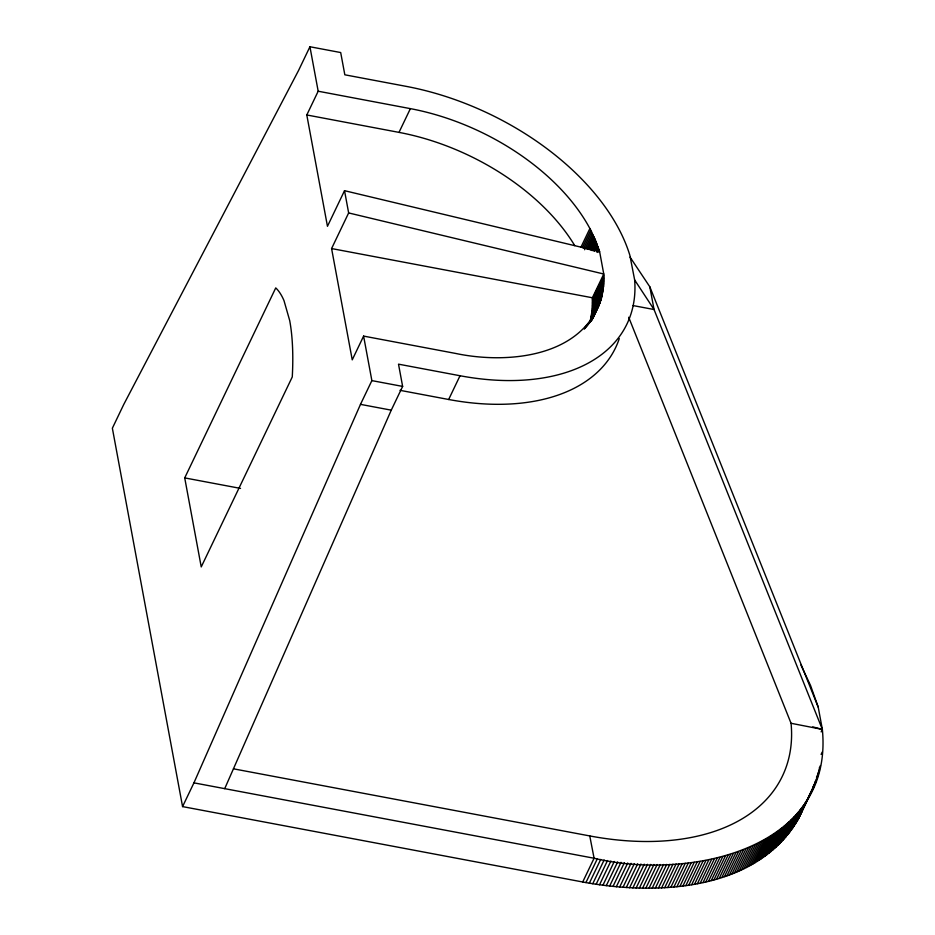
<?xml version="1.0" encoding="UTF-8"?>
<svg xmlns="http://www.w3.org/2000/svg" width="935" height="935" viewBox="0 0 935 935"><rect width="100%" height="100%" fill="white"/><g stroke="black" fill="none" stroke-linecap="round" stroke-linejoin="round"><path stroke-width="1.4" d="M599.615 251.608L344.524 190.682L348.65 212.935L603.765 274.013L603.578 286.215L601.521 297.821L590.149 321.558L592.206 309.964L592.393 297.762L603.765 274.013L599.615 251.608L595.431 240.108L589.88 228.526A181.869 109.956 25.6 0 0 410.383 108.635L318.18 91.221L309.929 46.75L340.691 52.547L344.828 74.8L406.351 86.394A214.898 129.918 25.6 0 1 629.874 255.348L634.655 279.974A214.898 129.918 25.6 0 1 634.164 299.749L633.907 301.479A214.898 129.918 25.6 0 1 460.032 375.741L398.509 364.159L402.634 386.412L391.262 410.161L224.716 788.649M802.44 810.668C764.491 890.891 658.836 896.244 582.715 881.986L182.57 806.601L193.942 782.852L594.087 858.236C685.706 880.419 834.184 851.598 822.356 729.394L818.219 707.14L649.825 286.823L630.096 257.207M348.65 212.935L331.586 248.558L352.238 359.846L363.61 336.097L455.707 353.453C507.588 364.393 583.3 357.299 601.521 297.821M804.123 806.543L804.895 804.451M193.942 782.852L360.489 404.364L371.873 380.615L363.61 336.097M309.929 46.75L298.546 70.499L123.747 404.469L112.364 428.218L182.57 806.601M344.524 190.682L327.46 226.305L306.797 114.97L318.18 91.221M184.721 477.902L275.743 287.91A140.507 45.16 -79.3 0 1 283.995 300.626L289.698 320.553A140.507 45.16 -79.3 0 1 292.269 376.945L201.235 566.926L184.721 477.902L240.529 488.409M306.797 114.97L399 132.384L410.383 108.635M400.005 390.327L448.66 399.49L460.032 375.741M580.904 247.272L589.88 228.526M582.376 247.681L590.756 230.174M583.814 248.079L591.598 231.833M584.632 249.738L592.428 233.493M586.631 248.897L593.211 235.141M587.986 249.294L593.982 236.8M589.331 249.703L594.718 238.448M590.639 250.101L595.431 240.108M591.913 250.51L596.109 241.756M593.176 250.907L596.764 243.404M594.391 251.305L597.395 245.052M596.191 250.451L597.991 246.7M596.764 252.088L598.552 248.336M597.897 252.473L599.101 249.972M592.463 299.317L603.846 275.568M592.521 300.86L603.893 277.111M592.533 302.402L603.917 278.653M592.533 303.933L603.905 280.184M592.486 305.453L603.87 281.704M592.428 306.972L603.8 283.223M592.322 308.468L603.706 284.719M592.206 309.964L603.578 286.215M592.042 311.449L603.426 287.7M591.867 312.933L603.239 289.184M584.305 329.178L585.509 326.677M591.645 314.394L603.028 290.645M585.298 328.091L586.502 325.59M591.411 315.843L602.783 292.106M586.268 326.981L587.472 324.48M591.13 317.292L602.514 293.543M587.215 325.848L588.419 323.358M590.838 318.73L602.21 294.981M588.138 324.714L589.331 322.213M589.027 323.557L590.219 321.056M590.499 320.156L601.883 296.407M589.892 322.388L591.084 319.887M590.125 322.446L601.135 299.212M590.932 321.243L600.726 300.602M591.294 320.728L600.27 301.982M591.423 320.845L599.803 303.349M592.697 318.788L598.774 306.037M582.715 881.986L594.087 858.236L589.763 835.937L233.458 768.815M585.929 882.57L597.313 858.821M589.342 883.166L600.726 859.417M592.755 883.739L604.127 859.99M596.144 884.265L607.528 860.516M599.534 884.767L610.917 861.018M602.923 885.223L614.295 861.474M606.289 885.655L617.673 861.906M609.655 886.053L621.027 862.304M612.998 886.427L624.381 862.678M616.34 886.754L627.724 863.005M619.671 887.058L631.043 863.309M622.99 887.327L634.362 863.578M626.286 887.56L637.67 863.811M629.582 887.759L640.954 864.01M632.855 887.923L644.227 864.174M636.116 888.051L647.487 864.302M639.353 888.156L650.737 864.408M642.59 888.215L653.962 864.466M645.804 888.25L657.176 864.501M648.995 888.25L660.379 864.501M652.174 888.215L663.558 864.466M655.33 888.145L666.713 864.396M658.474 888.04L669.857 864.291M661.606 887.911L672.978 864.162M664.703 887.736L676.087 863.987M667.789 887.537L679.161 863.788M670.851 887.303L682.234 863.554M673.89 887.034L685.273 863.285M676.917 886.731L688.289 862.982M679.909 886.392L691.292 862.643M682.889 886.029L694.261 862.28M685.834 885.62L697.218 861.883M688.768 885.188L700.14 861.439M691.666 884.72L703.05 860.971M694.553 884.218L705.925 860.469M697.405 883.692L708.777 859.943M700.233 883.119L711.605 859.37M703.038 882.523L714.41 858.774M705.808 881.892L717.192 858.143M708.555 881.226L719.938 857.477M711.278 880.536L722.662 856.787M713.966 879.812L725.35 856.063M716.631 879.04L728.014 855.303M719.272 878.257L730.644 854.508M721.878 877.427L733.25 853.678M724.45 876.574L735.833 852.825M726.998 875.686L738.381 851.937M729.51 874.774L740.894 851.025M732 873.816L743.372 850.067M734.454 872.834L745.826 849.085M736.874 871.829L748.245 848.08M739.258 870.789L750.63 847.04M741.607 869.714L752.991 845.965M743.933 868.615L755.305 844.866M746.223 867.481L757.595 843.732M748.467 866.313L759.851 842.564M750.688 865.12L762.072 841.371M752.874 863.905L764.257 840.156M755.024 862.643L766.408 838.894M757.14 861.369L768.512 837.62M759.22 860.06L770.592 836.311M821.152 731.895L822.356 729.394L654.044 309.52L649.825 286.823M761.254 858.716L772.637 834.967M763.264 857.348L774.636 833.599M765.227 855.957L776.611 832.208M767.156 854.532L778.539 830.783M769.049 853.082L780.433 829.333M770.908 851.61L782.291 827.861M772.719 850.102L784.103 826.353M774.496 848.571L785.879 824.822M776.237 847.005L787.621 823.256M821.105 754.416L822.309 751.927M777.943 845.427L789.315 821.678M779.603 843.814L790.975 820.065M781.216 842.178L792.599 818.429M782.805 840.518L794.177 816.769M784.336 838.824L795.72 815.075M785.844 837.106L797.216 813.356M819.27 768.056L820.462 765.555M787.293 835.376L798.677 811.627M818.803 770.276L819.995 767.775M788.719 833.611L800.091 809.862M817.693 773.724L819.492 769.972M790.087 831.823L801.47 808.074M816.535 777.16L818.931 772.158M791.431 830.011L802.803 806.262M816.535 778.072L818.335 774.32M792.716 828.176L804.1 804.427M814.701 782.724L817.693 776.471M793.967 826.318L805.351 802.569M812.819 787.352L816.407 779.848M795.182 824.436L806.554 800.699M796.339 822.543L816.278 780.702M797.462 820.614L815.495 782.794M798.548 818.663L813.812 786.919M331.586 248.558L592.393 297.762M633.065 305.57L654.044 309.52L634.655 279.974M371.873 380.615L402.634 386.412M360.489 404.364L391.262 410.161M589.763 835.937A247.95 149.916 25.6 0 0 791.057 723.293L822.356 729.394L812.76 726.892M818.219 707.14L810.563 685.519L800.944 665.065M628.694 317.257L791.057 723.293M619.274 338.622A214.898 129.918 25.6 0 1 448.66 399.49M399 132.384A181.869 109.956 25.6 0 1 574.768 245.648"/></g></svg>
